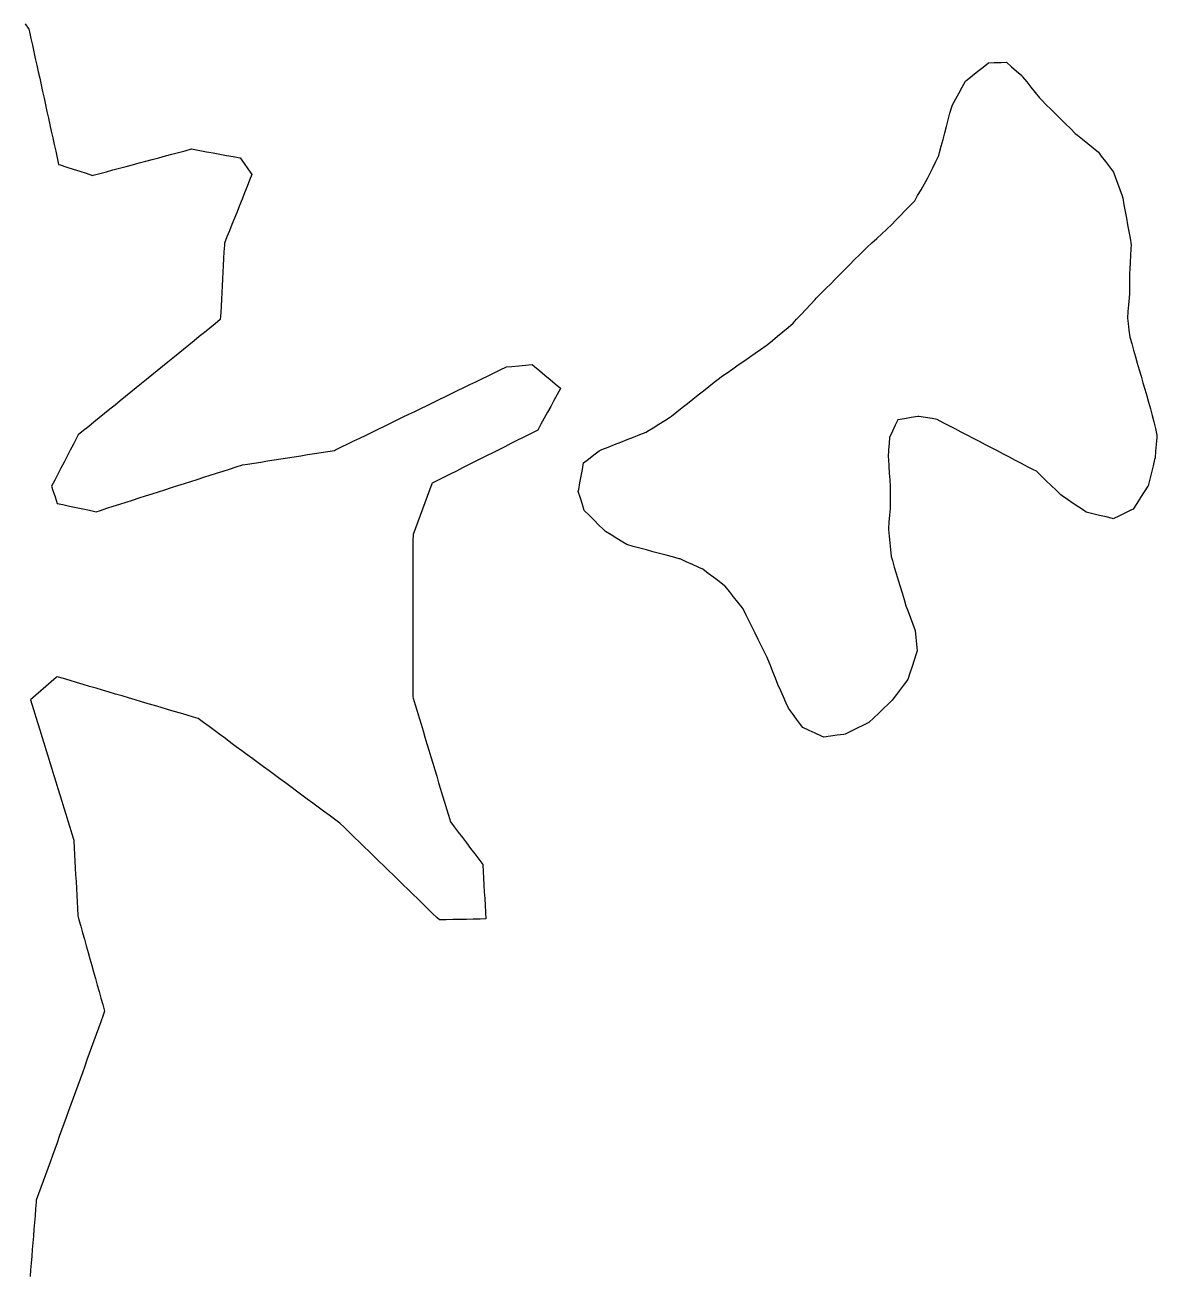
# Model space of a CAD drawing. Header units: millimetres. Extents: x 0 to 2762, y 6 to 2482.
# Drawn here: x 609.7 to 776.5, y 1654.6 to 1838.9 of the extents above; entities that cross this region are included whole.
import ezdxf

# ---------------------------------------------------------------- set-up
doc = ezdxf.new("R2010")
doc.units = ezdxf.units.MM
for name, color, linetype in [('ALL_HOLES', 1, 'Continuous'), ('ALL_ISLANDS', 7, 'Continuous'), ('OUTLINE_ISLAND_01', 7, 'Continuous'), ('OUTLINE_ISLAND_01_HOLE_136', 1, 'Continuous')]:
    doc.layers.add(name, color=color, linetype=linetype)

msp = doc.modelspace()

# ---------------------------------------------------------------- linework, layer by layer
at = {"layer": 'ALL_HOLES'}
msp.add_lwpolyline([(754.3462, 1833.3754), (755.096, 1832.7138), (755.8458, 1832.0521), (756.5957, 1831.3905), (756.715, 1831.2402), (757.3367, 1830.457), (757.9584, 1829.6737), (758.58, 1828.8904), (759.2017, 1828.1072), (759.5111, 1827.8019), (760.223, 1827.0996), (760.9348, 1826.3973), (761.6467, 1825.695), (762.3586, 1824.9926), (763.0704, 1824.2903), (763.7823, 1823.588), (764.4941, 1822.8857), (764.7969, 1822.6395), (765.5728, 1822.0086), (766.3487, 1821.3778), (767.1246, 1820.7469), (767.9005, 1820.116), (768.3313, 1819.542), (768.9315, 1818.7422), (769.5317, 1817.9424), (770.132, 1817.1425), (770.3801, 1816.4723), (770.7274, 1815.5345), (771.0746, 1814.5968), (771.4219, 1813.659), (771.4852, 1813.3129), (771.665, 1812.3292), (771.8448, 1811.3455), (772.0247, 1810.3618), (772.2045, 1809.3781), (772.3843, 1808.3944), (772.5642, 1807.4107), (772.744, 1806.427), (772.7075, 1805.8659), (772.6427, 1804.868), (772.5778, 1803.8702), (772.513, 1802.8723), (772.509, 1802.2762), (772.5024, 1801.2762), (772.4957, 1800.2762), (772.489, 1799.2763), (772.431, 1798.6133), (772.3437, 1797.6171), (772.2565, 1796.6209), (772.1692, 1795.6247), (772.2708, 1794.8424), (772.3997, 1793.8507), (772.5285, 1792.8591), (772.5339, 1792.84), (772.8099, 1791.8788), (773.0859, 1790.9177), (773.3619, 1789.9565), (773.6379, 1788.9954), (773.9139, 1788.0342), (774.1899, 1787.073), (774.4659, 1786.1119), (774.7419, 1785.1507), (775.0179, 1784.1896), (775.2939, 1783.2284), (775.5699, 1782.2672), (775.8459, 1781.3061), (776.0773, 1780.3343), (776.3089, 1779.3615), (776.5405, 1778.3887), (776.5084, 1778.0181), (776.4222, 1777.0218), (776.3359, 1776.0256), (776.2496, 1775.0293), (776.1967, 1774.8175), (775.9544, 1773.8473), (775.7121, 1772.8771), (775.4698, 1771.9069), (775.2275, 1770.9367), (775.1809, 1770.8629), (774.6472, 1770.0172), (774.1135, 1769.1715), (773.5798, 1768.3258), (773.0461, 1767.4801), (772.8057, 1767.365), (771.9038, 1766.9331), (771.0018, 1766.5012), (770.0999, 1766.0693), (769.995, 1766.0946), (769.0229, 1766.3292), (768.0508, 1766.5638), (767.0787, 1766.7984), (766.1066, 1767.033), (765.8532, 1767.2049), (765.0256, 1767.7662), (764.1981, 1768.3276), (763.3705, 1768.889), (762.5429, 1769.4504), (762.3771, 1769.608), (761.6524, 1770.2971), (760.9276, 1770.9861), (760.2029, 1771.6751), (759.4782, 1772.3642), (758.7534, 1773.0532), (758.327, 1773.2761), (757.4408, 1773.7394), (756.5545, 1774.2027), (755.6683, 1774.666), (754.7821, 1775.1292), (753.8959, 1775.5925), (753.0097, 1776.0558), (752.1235, 1776.5191), (751.2373, 1776.9824), (750.3511, 1777.4456), (749.4648, 1777.9089), (748.5786, 1778.3722), (747.6924, 1778.8355), (746.8062, 1779.2988), (745.92, 1779.762), (745.0338, 1780.2253), (744.1476, 1780.6886), (743.4017, 1780.8172), (742.4162, 1780.9872), (741.4308, 1781.1571), (741.3032, 1781.1363), (740.3163, 1780.9752), (739.3293, 1780.8141), (738.3424, 1780.653), (737.9634, 1779.8619), (737.5314, 1778.96), (737.0993, 1778.0582), (737.0435, 1777.1847), (736.9797, 1776.1867), (736.9159, 1775.1888), (736.9423, 1774.7933), (737.0088, 1773.7955), (737.0752, 1772.7977), (737.1417, 1771.7999), (737.2082, 1770.8021), (737.2095, 1769.8813), (737.211, 1768.8813), (737.2124, 1767.8813), (737.1875, 1767.5679), (737.1082, 1766.571), (737.029, 1765.5742), (736.9497, 1764.5773), (736.9583, 1764.4895), (737.0551, 1763.4942), (737.1519, 1762.4989), (737.2488, 1761.5036), (737.3456, 1760.5083), (737.5264, 1759.9037), (737.8129, 1758.9456), (738.0994, 1757.9875), (738.3859, 1757.0294), (738.6724, 1756.0713), (738.9589, 1755.1133), (739.2454, 1754.1552), (739.5319, 1753.1971), (739.8449, 1752.3699), (740.1989, 1751.4346), (740.5529, 1750.4994), (740.9068, 1749.5641), (741.0015, 1748.5741), (741.0967, 1747.5786), (741.1919, 1746.5832), (741.0519, 1746.1596), (740.7381, 1745.2101), (740.4243, 1744.2606), (740.1105, 1743.3111), (739.7967, 1742.3616), (739.3184, 1741.7247), (738.718, 1740.925), (738.1175, 1740.1254), (737.517, 1739.3257), (736.96, 1738.7883), (736.2403, 1738.0939), (735.5207, 1737.3996), (734.801, 1736.7053), (734.0814, 1736.011), (733.2564, 1735.6094), (732.3573, 1735.1717), (731.4581, 1734.734), (730.559, 1734.2964), (730.3796, 1734.2712), (729.3892, 1734.1326), (728.3989, 1733.9939), (727.4086, 1733.8553), (727.0589, 1734.0162), (726.1505, 1734.4342), (725.2421, 1734.8523), (724.3336, 1735.2703), (723.9949, 1735.7298), (723.4015, 1736.5348), (722.8081, 1737.3397), (722.2147, 1738.1446), (721.8856, 1738.8743), (721.4745, 1739.7859), (721.0634, 1740.6974), (720.6523, 1741.609), (720.6458, 1741.6256), (720.2783, 1742.5556), (719.9109, 1743.4857), (719.5434, 1744.4157), (719.1759, 1745.3457), (719.0603, 1745.5812), (718.6195, 1746.4788), (718.1787, 1747.3764), (717.7379, 1748.274), (717.2971, 1749.1716), (716.8563, 1750.0692), (716.4154, 1750.9668), (715.9746, 1751.8644), (715.5338, 1752.762), (715.3699, 1752.9693), (714.7495, 1753.7535), (714.1291, 1754.5378), (713.5087, 1755.3221), (712.8883, 1756.1064), (712.7775, 1756.1902), (711.98, 1756.7934), (711.1824, 1757.3967), (710.3849, 1757.9999), (709.5873, 1758.6032), (708.97, 1758.884), (708.0597, 1759.298), (707.1494, 1759.712), (706.2391, 1760.126), (706.0922, 1760.1656), (705.1266, 1760.4257), (704.1611, 1760.6858), (703.1955, 1760.9459), (702.2299, 1761.206), (701.2643, 1761.4661), (700.2987, 1761.7262), (699.3331, 1761.9862), (698.3676, 1762.2463), (697.7735, 1762.6145), (696.9235, 1763.1412), (696.0735, 1763.6679), (695.2234, 1764.1947), (694.9361, 1764.4797), (694.2263, 1765.1841), (693.5165, 1765.8885), (692.8067, 1766.5929), (692.0969, 1767.2973), (691.8258, 1768.1614), (691.5265, 1769.1155), (691.2271, 1770.0697), (691.2843, 1770.3795), (691.4659, 1771.3629), (691.6474, 1772.3463), (691.8289, 1773.3297), (692.0104, 1774.3131), (692.7134, 1774.8638), (693.5005, 1775.4806), (694.2877, 1776.0973), (694.71, 1776.2642), (695.64, 1776.6318), (696.57, 1776.9993), (697.5, 1777.3668), (698.43, 1777.7344), (699.36, 1778.1019), (700.29, 1778.4695), (701.22, 1778.837), (701.4119, 1778.9561), (702.2616, 1779.4834), (703.1112, 1780.0108), (703.9609, 1780.5381), (704.8106, 1781.0654), (704.9884, 1781.2065), (705.7717, 1781.8281), (706.5551, 1782.4496), (707.3385, 1783.0712), (708.1218, 1783.6927), (708.9052, 1784.3143), (709.6886, 1784.9358), (710.472, 1785.5574), (711.2553, 1786.1789), (712.0387, 1786.8005), (712.3529, 1787.0195), (713.1732, 1787.5913), (713.9936, 1788.1632), (714.814, 1788.735), (715.6343, 1789.3069), (716.4547, 1789.8788), (717.275, 1790.4506), (718.0954, 1791.0225), (718.9157, 1791.5943), (719.0651, 1791.7186), (719.8339, 1792.3581), (720.6026, 1792.9976), (721.3714, 1793.6372), (722.1401, 1794.2767), (722.9089, 1794.9163), (723.4155, 1795.4641), (724.0944, 1796.1983), (724.7734, 1796.9325), (725.4523, 1797.6667), (726.1312, 1798.4009), (726.3169, 1798.5876), (727.0221, 1799.2966), (727.7273, 1800.0056), (728.4325, 1800.7146), (729.1377, 1801.4236), (729.8429, 1802.1326), (730.5481, 1802.8416), (731.2534, 1803.5506), (731.9586, 1804.2596), (732.6638, 1804.9686), (733.369, 1805.6776), (733.774, 1806.0502), (734.5099, 1806.7273), (735.2458, 1807.4044), (735.9817, 1808.0815), (736.7176, 1808.7585), (737.4536, 1809.4356), (738.0545, 1810.0645), (738.7454, 1810.7874), (739.4363, 1811.5104), (740.1272, 1812.2333), (740.8181, 1812.9563), (741.2548, 1813.7073), (741.7575, 1814.5718), (742.2601, 1815.4363), (742.7628, 1816.3007), (743.0584, 1816.9117), (743.494, 1817.8118), (743.9296, 1818.712), (744.3651, 1819.6121), (744.4806, 1820.0486), (744.7365, 1821.0153), (744.9923, 1821.982), (745.2481, 1822.9487), (745.504, 1823.9155), (745.7598, 1824.8822), (746.0156, 1825.8489), (746.2715, 1826.8156), (746.412, 1827.0758), (746.8872, 1827.9556), (747.3625, 1828.8355), (747.8378, 1829.7153), (748.313, 1830.5952), (748.5655, 1830.795), (749.3497, 1831.4155), (750.1339, 1832.036), (750.9181, 1832.6565), (751.7023, 1833.277), (752.5432, 1833.3083), (753.5425, 1833.3455)], close=True, dxfattribs=at)
at = {"layer": 'ALL_ISLANDS'}
msp.add_lwpolyline([(609.6526, 1839.0514), (610.2245, 1838.2311), (610.3114, 1837.8362), (610.5261, 1836.8595), (610.7409, 1835.8829), (610.9557, 1834.9062), (611.1705, 1833.9295), (611.3852, 1832.9529), (611.6, 1831.9762), (611.8148, 1830.9995), (612.0296, 1830.0229), (612.2443, 1829.0462), (612.4591, 1828.0696), (612.6739, 1827.0929), (612.8887, 1826.1162), (613.1034, 1825.1396), (613.3182, 1824.1629), (613.533, 1823.1862), (613.7478, 1822.2096), (613.9625, 1821.2329), (614.1773, 1820.2562), (614.3921, 1819.2796), (614.6069, 1818.3029), (614.8603, 1818.2212), (615.8121, 1817.9143), (616.7638, 1817.6074), (617.7156, 1817.3005), (618.6673, 1816.9936), (619.619, 1816.6867), (619.7159, 1816.7126), (620.682, 1816.9708), (621.648, 1817.2291), (622.6141, 1817.4874), (623.5802, 1817.7457), (624.5462, 1818.004), (625.5123, 1818.2623), (626.4784, 1818.5206), (627.4444, 1818.7789), (628.4105, 1819.0372), (629.3766, 1819.2955), (630.3426, 1819.5538), (631.3087, 1819.812), (632.2748, 1820.0703), (633.2408, 1820.3286), (634.2069, 1820.5869), (634.4638, 1820.5397), (635.4474, 1820.359), (636.4309, 1820.1783), (637.4144, 1819.9977), (638.398, 1819.817), (639.3815, 1819.6363), (640.3651, 1819.4556), (641.3486, 1819.2749), (641.3609, 1819.2576), (641.9414, 1818.4433), (642.5219, 1817.6291), (643.1024, 1816.8148), (642.7628, 1815.9639), (642.392, 1815.0352), (642.0213, 1814.1065), (641.6506, 1813.1777), (641.2798, 1812.249), (640.9091, 1811.3203), (640.5384, 1810.3915), (640.1676, 1809.4628), (639.7969, 1808.534), (639.4262, 1807.6053), (639.0554, 1806.6766), (639.041, 1806.4093), (638.9871, 1805.4107), (638.9333, 1804.4122), (638.8794, 1803.4136), (638.8256, 1802.4151), (638.7717, 1801.4165), (638.7179, 1800.418), (638.664, 1799.4195), (638.6101, 1798.4209), (638.5563, 1797.4224), (638.5024, 1796.4238), (638.4486, 1795.4253), (637.6805, 1794.802), (636.904, 1794.1718), (636.1275, 1793.5417), (635.351, 1792.9116), (634.5745, 1792.2814), (633.798, 1791.6513), (633.0216, 1791.0212), (632.2451, 1790.3911), (631.4686, 1789.7609), (630.6921, 1789.1308), (629.9156, 1788.5007), (629.1391, 1787.8706), (628.3626, 1787.2404), (627.5861, 1786.6103), (626.8096, 1785.9802), (626.0331, 1785.35), (625.2566, 1784.7199), (624.4801, 1784.0898), (623.7037, 1783.4597), (622.9272, 1782.8295), (622.1507, 1782.1994), (621.3742, 1781.5693), (620.5977, 1780.9391), (619.8212, 1780.309), (619.0447, 1779.6789), (618.2682, 1779.0488), (617.4917, 1778.4186), (617.2545, 1777.9603), (616.7947, 1777.0723), (616.3349, 1776.1842), (615.8752, 1775.2962), (615.4154, 1774.4081), (614.9557, 1773.5201), (614.4959, 1772.632), (614.0362, 1771.744), (613.5764, 1770.856), (613.7787, 1770.2264), (614.0845, 1769.2743), (614.3904, 1768.3222), (615.2466, 1768.1401), (616.2247, 1767.932), (617.2028, 1767.7239), (618.1809, 1767.5159), (619.159, 1767.3078), (620.1371, 1767.0997), (620.7603, 1767.2989), (621.7128, 1767.6035), (622.6652, 1767.9081), (623.6177, 1768.2126), (624.5702, 1768.5172), (625.5227, 1768.8217), (626.4752, 1769.1263), (627.4277, 1769.4309), (628.3802, 1769.7354), (629.3327, 1770.04), (630.2852, 1770.3446), (631.2377, 1770.6491), (632.1902, 1770.9537), (633.1427, 1771.2582), (634.0952, 1771.5628), (635.0477, 1771.8674), (636.0001, 1772.1719), (636.9526, 1772.4765), (637.9051, 1772.781), (638.8576, 1773.0856), (639.8101, 1773.3902), (640.7626, 1773.6947), (641.7151, 1773.9993), (642.433, 1774.1125), (643.4208, 1774.2684), (644.4086, 1774.4242), (645.3964, 1774.58), (646.3842, 1774.7358), (647.372, 1774.8916), (648.3597, 1775.0474), (649.3475, 1775.2033), (650.3353, 1775.3591), (651.3231, 1775.5149), (652.3109, 1775.6707), (653.2987, 1775.8265), (654.2865, 1775.9824), (655.2742, 1776.1382), (655.4357, 1776.2166), (656.3352, 1776.6536), (657.2347, 1777.0906), (658.1341, 1777.5276), (659.0336, 1777.9646), (659.9331, 1778.4016), (660.8325, 1778.8386), (661.732, 1779.2756), (662.6315, 1779.7126), (663.5309, 1780.1496), (664.4304, 1780.5866), (665.3299, 1781.0236), (666.2293, 1781.4605), (667.1288, 1781.8975), (668.0283, 1782.3345), (668.9277, 1782.7715), (669.8272, 1783.2085), (670.7267, 1783.6455), (671.6261, 1784.0825), (672.5256, 1784.5195), (673.425, 1784.9565), (674.3245, 1785.3935), (675.224, 1785.8305), (676.1234, 1786.2675), (677.0229, 1786.7045), (677.9224, 1787.1414), (678.8218, 1787.5784), (679.7213, 1788.0154), (680.6208, 1788.4524), (681.4445, 1788.5302), (682.4401, 1788.6242), (683.4357, 1788.7183), (684.4312, 1788.8123), (684.7778, 1788.5196), (685.5418, 1787.8744), (686.3058, 1787.2291), (687.0697, 1786.5839), (687.8337, 1785.9387), (688.5977, 1785.2934), (688.5857, 1785.2712), (688.1087, 1784.3923), (687.6318, 1783.5134), (687.1549, 1782.6344), (686.6779, 1781.7555), (686.201, 1780.8766), (685.7241, 1779.9976), (685.2471, 1779.1187), (684.8629, 1778.9259), (683.9691, 1778.4774), (683.0754, 1778.0289), (682.1816, 1777.5805), (681.2878, 1777.132), (680.394, 1776.6835), (679.5002, 1776.235), (678.6064, 1775.7865), (677.7126, 1775.338), (676.8188, 1774.8896), (675.925, 1774.4411), (675.0312, 1773.9926), (674.1374, 1773.5441), (673.2437, 1773.0956), (672.3499, 1772.6471), (671.4561, 1772.1987), (670.5623, 1771.7502), (669.6685, 1771.3017), (669.6391, 1771.2224), (669.291, 1770.285), (668.943, 1769.3475), (668.595, 1768.41), (668.2469, 1767.4725), (667.8989, 1766.535), (667.5508, 1765.5976), (667.2028, 1764.6601), (666.8548, 1763.7226), (666.854, 1762.7804), (666.8532, 1761.7804), (666.8524, 1760.7804), (666.8516, 1759.7804), (666.8508, 1758.7804), (666.8499, 1757.7804), (666.8491, 1756.7804), (666.8483, 1755.7804), (666.8475, 1754.7804), (666.8467, 1753.7804), (666.8459, 1752.7804), (666.8451, 1751.7804), (666.8442, 1750.7804), (666.8434, 1749.7804), (666.8426, 1748.7804), (666.8418, 1747.7804), (666.841, 1746.7804), (666.8402, 1745.7804), (666.8394, 1744.7804), (666.8385, 1743.7804), (666.8377, 1742.7804), (666.8369, 1741.7804), (666.8361, 1740.7804), (666.8353, 1739.7804), (666.8919, 1739.5921), (667.1797, 1738.6345), (667.4676, 1737.6768), (667.7554, 1736.7191), (668.0432, 1735.7614), (668.3311, 1734.8038), (668.6189, 1733.8461), (668.9068, 1732.8884), (669.1946, 1731.9307), (669.4824, 1730.973), (669.7703, 1730.0154), (670.0581, 1729.0577), (670.3459, 1728.1), (670.6338, 1727.1423), (670.9216, 1726.1846), (671.2095, 1725.227), (671.4973, 1724.2693), (671.7851, 1723.3116), (672.073, 1722.3539), (672.3608, 1721.3962), (672.9298, 1720.646), (673.534, 1719.8491), (674.1382, 1719.0523), (674.7424, 1718.2555), (675.3466, 1717.4587), (675.9508, 1716.6619), (676.5551, 1715.865), (677.1593, 1715.0682), (677.1602, 1715.0502), (677.2122, 1714.0516), (677.2641, 1713.0529), (677.3161, 1712.0543), (677.3681, 1711.0556), (677.4201, 1710.057), (677.472, 1709.0583), (677.524, 1708.0597), (677.576, 1707.061), (676.7423, 1707.0423), (675.7426, 1707.0198), (674.7428, 1706.9974), (673.7431, 1706.9749), (672.7433, 1706.9524), (671.7436, 1706.93), (670.7438, 1706.9075), (670.4213, 1707.2214), (669.7046, 1707.9188), (668.9879, 1708.6162), (668.2713, 1709.3136), (667.5546, 1710.011), (666.8379, 1710.7084), (666.1212, 1711.4058), (665.4045, 1712.1032), (664.6879, 1712.8006), (663.9712, 1713.498), (663.2545, 1714.1954), (662.5378, 1714.8928), (661.8212, 1715.5902), (661.1045, 1716.2876), (660.3878, 1716.985), (659.6711, 1717.6825), (658.9545, 1718.3799), (658.2378, 1719.0773), (657.5211, 1719.7747), (656.8044, 1720.4721), (656.0878, 1721.1695), (655.2867, 1721.7608), (654.4821, 1722.3547), (653.6775, 1722.9485), (652.873, 1723.5424), (652.0684, 1724.1363), (651.2638, 1724.7301), (650.4593, 1725.324), (649.6547, 1725.9179), (648.8502, 1726.5117), (648.0456, 1727.1056), (647.241, 1727.6995), (646.4365, 1728.2934), (645.6319, 1728.8872), (644.8274, 1729.4811), (644.0228, 1730.075), (643.2182, 1730.6688), (642.4137, 1731.2627), (641.6091, 1731.8566), (640.8045, 1732.4504), (640, 1733.0443), (639.1954, 1733.6382), (638.3909, 1734.232), (637.5863, 1734.8259), (636.7817, 1735.4198), (635.9772, 1736.0136), (635.1726, 1736.6075), (634.5142, 1736.8028), (633.5554, 1737.0871), (632.5967, 1737.3714), (631.638, 1737.6557), (630.6792, 1737.94), (629.7205, 1738.2243), (628.7618, 1738.5087), (627.803, 1738.793), (626.8443, 1739.0773), (625.8856, 1739.3616), (624.9268, 1739.6459), (623.9681, 1739.9302), (623.0094, 1740.2145), (622.0506, 1740.4988), (621.0919, 1740.7832), (620.1332, 1741.0675), (619.1745, 1741.3518), (618.2157, 1741.6361), (617.257, 1741.9204), (616.2983, 1742.2047), (615.3395, 1742.489), (614.3808, 1742.7734), (614.25, 1742.659), (613.497, 1742.001), (612.7441, 1741.3429), (611.9911, 1740.6848), (611.2381, 1740.0268), (610.4852, 1739.3687), (610.6793, 1738.7377), (610.9733, 1737.7819), (611.2673, 1736.8261), (611.5613, 1735.8703), (611.8553, 1734.9145), (612.1493, 1733.9587), (612.4434, 1733.0029), (612.7374, 1732.0471), (613.0314, 1731.0913), (613.3254, 1730.1355), (613.6194, 1729.1797), (613.9135, 1728.2239), (614.2075, 1727.2681), (614.5015, 1726.3123), (614.7955, 1725.3565), (615.0895, 1724.4007), (615.3835, 1723.4449), (615.6776, 1722.4891), (615.9716, 1721.5333), (616.2656, 1720.5775), (616.5596, 1719.6217), (616.8536, 1718.6659), (616.8593, 1718.5584), (616.9115, 1717.5597), (616.9638, 1716.5611), (617.016, 1715.5625), (617.0683, 1714.5638), (617.1205, 1713.5652), (617.1728, 1712.5666), (617.225, 1711.5679), (617.2773, 1710.5693), (617.3295, 1709.5707), (617.3818, 1708.572), (617.434, 1707.5734), (617.6113, 1706.9406), (617.8811, 1705.9777), (618.1509, 1705.0148), (618.4207, 1704.0519), (618.6905, 1703.0889), (618.9603, 1702.126), (619.2301, 1701.1631), (619.4999, 1700.2002), (619.7697, 1699.2373), (620.0395, 1698.2744), (620.3092, 1697.3114), (620.579, 1696.3485), (620.8488, 1695.3856), (621.1186, 1694.4227), (621.3884, 1693.4598), (621.1679, 1692.8495), (620.8281, 1691.909), (620.4882, 1690.9686), (620.1483, 1690.0281), (619.8085, 1689.0876), (619.4686, 1688.1471), (619.1288, 1687.2066), (618.7889, 1686.2662), (618.4491, 1685.3257), (618.1092, 1684.3852), (617.7694, 1683.4447), (617.4295, 1682.5043), (617.0897, 1681.5638), (616.7498, 1680.6233), (616.41, 1679.6828), (616.0701, 1678.7423), (615.7303, 1677.8019), (615.3904, 1676.8614), (615.0506, 1675.9209), (614.7107, 1674.9804), (614.3709, 1674.0399), (614.031, 1673.0995), (613.6912, 1672.159), (613.3513, 1671.2185), (613.0114, 1670.278), (612.6716, 1669.3375), (612.3317, 1668.3971), (611.9919, 1667.4566), (611.652, 1666.5161), (611.3122, 1665.5756), (611.2891, 1665.2918), (611.2081, 1664.2951), (611.1271, 1663.2984), (611.046, 1662.3017), (610.965, 1661.305), (610.884, 1660.3083), (610.803, 1659.3115), (610.7219, 1658.3148), (610.6409, 1657.3181), (610.5599, 1656.3214), (610.4789, 1655.3247), (610.3978, 1654.328)], dxfattribs=at)
at = {"layer": 'OUTLINE_ISLAND_01'}
msp.add_lwpolyline([(609.6526, 1839.0514), (610.2245, 1838.2311), (610.3114, 1837.8362), (610.5261, 1836.8595), (610.7409, 1835.8829), (610.9557, 1834.9062), (611.1705, 1833.9295), (611.3852, 1832.9529), (611.6, 1831.9762), (611.8148, 1830.9995), (612.0296, 1830.0229), (612.2443, 1829.0462), (612.4591, 1828.0696), (612.6739, 1827.0929), (612.8887, 1826.1162), (613.1034, 1825.1396), (613.3182, 1824.1629), (613.533, 1823.1862), (613.7478, 1822.2096), (613.9625, 1821.2329), (614.1773, 1820.2562), (614.3921, 1819.2796), (614.6069, 1818.3029), (614.8603, 1818.2212), (615.8121, 1817.9143), (616.7638, 1817.6074), (617.7156, 1817.3005), (618.6673, 1816.9936), (619.619, 1816.6867), (619.7159, 1816.7126), (620.682, 1816.9708), (621.648, 1817.2291), (622.6141, 1817.4874), (623.5802, 1817.7457), (624.5462, 1818.004), (625.5123, 1818.2623), (626.4784, 1818.5206), (627.4444, 1818.7789), (628.4105, 1819.0372), (629.3766, 1819.2955), (630.3426, 1819.5538), (631.3087, 1819.812), (632.2748, 1820.0703), (633.2408, 1820.3286), (634.2069, 1820.5869), (634.4638, 1820.5397), (635.4474, 1820.359), (636.4309, 1820.1783), (637.4144, 1819.9977), (638.398, 1819.817), (639.3815, 1819.6363), (640.3651, 1819.4556), (641.3486, 1819.2749), (641.3609, 1819.2576), (641.9414, 1818.4433), (642.5219, 1817.6291), (643.1024, 1816.8148), (642.7628, 1815.9639), (642.392, 1815.0352), (642.0213, 1814.1065), (641.6506, 1813.1777), (641.2798, 1812.249), (640.9091, 1811.3203), (640.5384, 1810.3915), (640.1676, 1809.4628), (639.7969, 1808.534), (639.4262, 1807.6053), (639.0554, 1806.6766), (639.041, 1806.4093), (638.9871, 1805.4107), (638.9333, 1804.4122), (638.8794, 1803.4136), (638.8256, 1802.4151), (638.7717, 1801.4165), (638.7179, 1800.418), (638.664, 1799.4195), (638.6101, 1798.4209), (638.5563, 1797.4224), (638.5024, 1796.4238), (638.4486, 1795.4253), (637.6805, 1794.802), (636.904, 1794.1718), (636.1275, 1793.5417), (635.351, 1792.9116), (634.5745, 1792.2814), (633.798, 1791.6513), (633.0216, 1791.0212), (632.2451, 1790.3911), (631.4686, 1789.7609), (630.6921, 1789.1308), (629.9156, 1788.5007), (629.1391, 1787.8706), (628.3626, 1787.2404), (627.5861, 1786.6103), (626.8096, 1785.9802), (626.0331, 1785.35), (625.2566, 1784.7199), (624.4801, 1784.0898), (623.7037, 1783.4597), (622.9272, 1782.8295), (622.1507, 1782.1994), (621.3742, 1781.5693), (620.5977, 1780.9391), (619.8212, 1780.309), (619.0447, 1779.6789), (618.2682, 1779.0488), (617.4917, 1778.4186), (617.2545, 1777.9603), (616.7947, 1777.0723), (616.3349, 1776.1842), (615.8752, 1775.2962), (615.4154, 1774.4081), (614.9557, 1773.5201), (614.4959, 1772.632), (614.0362, 1771.744), (613.5764, 1770.856), (613.7787, 1770.2264), (614.0845, 1769.2743), (614.3904, 1768.3222), (615.2466, 1768.1401), (616.2247, 1767.932), (617.2028, 1767.7239), (618.1809, 1767.5159), (619.159, 1767.3078), (620.1371, 1767.0997), (620.7603, 1767.2989), (621.7128, 1767.6035), (622.6652, 1767.9081), (623.6177, 1768.2126), (624.5702, 1768.5172), (625.5227, 1768.8217), (626.4752, 1769.1263), (627.4277, 1769.4309), (628.3802, 1769.7354), (629.3327, 1770.04), (630.2852, 1770.3446), (631.2377, 1770.6491), (632.1902, 1770.9537), (633.1427, 1771.2582), (634.0952, 1771.5628), (635.0477, 1771.8674), (636.0001, 1772.1719), (636.9526, 1772.4765), (637.9051, 1772.781), (638.8576, 1773.0856), (639.8101, 1773.3902), (640.7626, 1773.6947), (641.7151, 1773.9993), (642.433, 1774.1125), (643.4208, 1774.2684), (644.4086, 1774.4242), (645.3964, 1774.58), (646.3842, 1774.7358), (647.372, 1774.8916), (648.3597, 1775.0474), (649.3475, 1775.2033), (650.3353, 1775.3591), (651.3231, 1775.5149), (652.3109, 1775.6707), (653.2987, 1775.8265), (654.2865, 1775.9824), (655.2742, 1776.1382), (655.4357, 1776.2166), (656.3352, 1776.6536), (657.2347, 1777.0906), (658.1341, 1777.5276), (659.0336, 1777.9646), (659.9331, 1778.4016), (660.8325, 1778.8386), (661.732, 1779.2756), (662.6315, 1779.7126), (663.5309, 1780.1496), (664.4304, 1780.5866), (665.3299, 1781.0236), (666.2293, 1781.4605), (667.1288, 1781.8975), (668.0283, 1782.3345), (668.9277, 1782.7715), (669.8272, 1783.2085), (670.7267, 1783.6455), (671.6261, 1784.0825), (672.5256, 1784.5195), (673.425, 1784.9565), (674.3245, 1785.3935), (675.224, 1785.8305), (676.1234, 1786.2675), (677.0229, 1786.7045), (677.9224, 1787.1414), (678.8218, 1787.5784), (679.7213, 1788.0154), (680.6208, 1788.4524), (681.4445, 1788.5302), (682.4401, 1788.6242), (683.4357, 1788.7183), (684.4312, 1788.8123), (684.7778, 1788.5196), (685.5418, 1787.8744), (686.3058, 1787.2291), (687.0697, 1786.5839), (687.8337, 1785.9387), (688.5977, 1785.2934), (688.5857, 1785.2712), (688.1087, 1784.3923), (687.6318, 1783.5134), (687.1549, 1782.6344), (686.6779, 1781.7555), (686.201, 1780.8766), (685.7241, 1779.9976), (685.2471, 1779.1187), (684.8629, 1778.9259), (683.9691, 1778.4774), (683.0754, 1778.0289), (682.1816, 1777.5805), (681.2878, 1777.132), (680.394, 1776.6835), (679.5002, 1776.235), (678.6064, 1775.7865), (677.7126, 1775.338), (676.8188, 1774.8896), (675.925, 1774.4411), (675.0312, 1773.9926), (674.1374, 1773.5441), (673.2437, 1773.0956), (672.3499, 1772.6471), (671.4561, 1772.1987), (670.5623, 1771.7502), (669.6685, 1771.3017), (669.6391, 1771.2224), (669.291, 1770.285), (668.943, 1769.3475), (668.595, 1768.41), (668.2469, 1767.4725), (667.8989, 1766.535), (667.5508, 1765.5976), (667.2028, 1764.6601), (666.8548, 1763.7226), (666.854, 1762.7804), (666.8532, 1761.7804), (666.8524, 1760.7804), (666.8516, 1759.7804), (666.8508, 1758.7804), (666.8499, 1757.7804), (666.8491, 1756.7804), (666.8483, 1755.7804), (666.8475, 1754.7804), (666.8467, 1753.7804), (666.8459, 1752.7804), (666.8451, 1751.7804), (666.8442, 1750.7804), (666.8434, 1749.7804), (666.8426, 1748.7804), (666.8418, 1747.7804), (666.841, 1746.7804), (666.8402, 1745.7804), (666.8394, 1744.7804), (666.8385, 1743.7804), (666.8377, 1742.7804), (666.8369, 1741.7804), (666.8361, 1740.7804), (666.8353, 1739.7804), (666.8919, 1739.5921), (667.1797, 1738.6345), (667.4676, 1737.6768), (667.7554, 1736.7191), (668.0432, 1735.7614), (668.3311, 1734.8038), (668.6189, 1733.8461), (668.9068, 1732.8884), (669.1946, 1731.9307), (669.4824, 1730.973), (669.7703, 1730.0154), (670.0581, 1729.0577), (670.3459, 1728.1), (670.6338, 1727.1423), (670.9216, 1726.1846), (671.2095, 1725.227), (671.4973, 1724.2693), (671.7851, 1723.3116), (672.073, 1722.3539), (672.3608, 1721.3962), (672.9298, 1720.646), (673.534, 1719.8491), (674.1382, 1719.0523), (674.7424, 1718.2555), (675.3466, 1717.4587), (675.9508, 1716.6619), (676.5551, 1715.865), (677.1593, 1715.0682), (677.1602, 1715.0502), (677.2122, 1714.0516), (677.2641, 1713.0529), (677.3161, 1712.0543), (677.3681, 1711.0556), (677.4201, 1710.057), (677.472, 1709.0583), (677.524, 1708.0597), (677.576, 1707.061), (676.7423, 1707.0423), (675.7426, 1707.0198), (674.7428, 1706.9974), (673.7431, 1706.9749), (672.7433, 1706.9524), (671.7436, 1706.93), (670.7438, 1706.9075), (670.4213, 1707.2214), (669.7046, 1707.9188), (668.9879, 1708.6162), (668.2713, 1709.3136), (667.5546, 1710.011), (666.8379, 1710.7084), (666.1212, 1711.4058), (665.4045, 1712.1032), (664.6879, 1712.8006), (663.9712, 1713.498), (663.2545, 1714.1954), (662.5378, 1714.8928), (661.8212, 1715.5902), (661.1045, 1716.2876), (660.3878, 1716.985), (659.6711, 1717.6825), (658.9545, 1718.3799), (658.2378, 1719.0773), (657.5211, 1719.7747), (656.8044, 1720.4721), (656.0878, 1721.1695), (655.2867, 1721.7608), (654.4821, 1722.3547), (653.6775, 1722.9485), (652.873, 1723.5424), (652.0684, 1724.1363), (651.2638, 1724.7301), (650.4593, 1725.324), (649.6547, 1725.9179), (648.8502, 1726.5117), (648.0456, 1727.1056), (647.241, 1727.6995), (646.4365, 1728.2934), (645.6319, 1728.8872), (644.8274, 1729.4811), (644.0228, 1730.075), (643.2182, 1730.6688), (642.4137, 1731.2627), (641.6091, 1731.8566), (640.8045, 1732.4504), (640, 1733.0443), (639.1954, 1733.6382), (638.3909, 1734.232), (637.5863, 1734.8259), (636.7817, 1735.4198), (635.9772, 1736.0136), (635.1726, 1736.6075), (634.5142, 1736.8028), (633.5554, 1737.0871), (632.5967, 1737.3714), (631.638, 1737.6557), (630.6792, 1737.94), (629.7205, 1738.2243), (628.7618, 1738.5087), (627.803, 1738.793), (626.8443, 1739.0773), (625.8856, 1739.3616), (624.9268, 1739.6459), (623.9681, 1739.9302), (623.0094, 1740.2145), (622.0506, 1740.4988), (621.0919, 1740.7832), (620.1332, 1741.0675), (619.1745, 1741.3518), (618.2157, 1741.6361), (617.257, 1741.9204), (616.2983, 1742.2047), (615.3395, 1742.489), (614.3808, 1742.7734), (614.25, 1742.659), (613.497, 1742.001), (612.7441, 1741.3429), (611.9911, 1740.6848), (611.2381, 1740.0268), (610.4852, 1739.3687), (610.6793, 1738.7377), (610.9733, 1737.7819), (611.2673, 1736.8261), (611.5613, 1735.8703), (611.8553, 1734.9145), (612.1493, 1733.9587), (612.4434, 1733.0029), (612.7374, 1732.0471), (613.0314, 1731.0913), (613.3254, 1730.1355), (613.6194, 1729.1797), (613.9135, 1728.2239), (614.2075, 1727.2681), (614.5015, 1726.3123), (614.7955, 1725.3565), (615.0895, 1724.4007), (615.3835, 1723.4449), (615.6776, 1722.4891), (615.9716, 1721.5333), (616.2656, 1720.5775), (616.5596, 1719.6217), (616.8536, 1718.6659), (616.8593, 1718.5584), (616.9115, 1717.5597), (616.9638, 1716.5611), (617.016, 1715.5625), (617.0683, 1714.5638), (617.1205, 1713.5652), (617.1728, 1712.5666), (617.225, 1711.5679), (617.2773, 1710.5693), (617.3295, 1709.5707), (617.3818, 1708.572), (617.434, 1707.5734), (617.6113, 1706.9406), (617.8811, 1705.9777), (618.1509, 1705.0148), (618.4207, 1704.0519), (618.6905, 1703.0889), (618.9603, 1702.126), (619.2301, 1701.1631), (619.4999, 1700.2002), (619.7697, 1699.2373), (620.0395, 1698.2744), (620.3092, 1697.3114), (620.579, 1696.3485), (620.8488, 1695.3856), (621.1186, 1694.4227), (621.3884, 1693.4598), (621.1679, 1692.8495), (620.8281, 1691.909), (620.4882, 1690.9686), (620.1483, 1690.0281), (619.8085, 1689.0876), (619.4686, 1688.1471), (619.1288, 1687.2066), (618.7889, 1686.2662), (618.4491, 1685.3257), (618.1092, 1684.3852), (617.7694, 1683.4447), (617.4295, 1682.5043), (617.0897, 1681.5638), (616.7498, 1680.6233), (616.41, 1679.6828), (616.0701, 1678.7423), (615.7303, 1677.8019), (615.3904, 1676.8614), (615.0506, 1675.9209), (614.7107, 1674.9804), (614.3709, 1674.0399), (614.031, 1673.0995), (613.6912, 1672.159), (613.3513, 1671.2185), (613.0114, 1670.278), (612.6716, 1669.3375), (612.3317, 1668.3971), (611.9919, 1667.4566), (611.652, 1666.5161), (611.3122, 1665.5756), (611.2891, 1665.2918), (611.2081, 1664.2951), (611.1271, 1663.2984), (611.046, 1662.3017), (610.965, 1661.305), (610.884, 1660.3083), (610.803, 1659.3115), (610.7219, 1658.3148), (610.6409, 1657.3181), (610.5599, 1656.3214), (610.4789, 1655.3247), (610.3978, 1654.328)], dxfattribs=at)
at = {"layer": 'OUTLINE_ISLAND_01_HOLE_136'}
msp.add_lwpolyline([(754.3462, 1833.3754), (755.096, 1832.7138), (755.8458, 1832.0521), (756.5957, 1831.3905), (756.715, 1831.2402), (757.3367, 1830.457), (757.9584, 1829.6737), (758.58, 1828.8904), (759.2017, 1828.1072), (759.5111, 1827.8019), (760.223, 1827.0996), (760.9348, 1826.3973), (761.6467, 1825.695), (762.3586, 1824.9926), (763.0704, 1824.2903), (763.7823, 1823.588), (764.4941, 1822.8857), (764.7969, 1822.6395), (765.5728, 1822.0086), (766.3487, 1821.3778), (767.1246, 1820.7469), (767.9005, 1820.116), (768.3313, 1819.542), (768.9315, 1818.7422), (769.5317, 1817.9424), (770.132, 1817.1425), (770.3801, 1816.4723), (770.7274, 1815.5345), (771.0746, 1814.5968), (771.4219, 1813.659), (771.4852, 1813.3129), (771.665, 1812.3292), (771.8448, 1811.3455), (772.0247, 1810.3618), (772.2045, 1809.3781), (772.3843, 1808.3944), (772.5642, 1807.4107), (772.744, 1806.427), (772.7075, 1805.8659), (772.6427, 1804.868), (772.5778, 1803.8702), (772.513, 1802.8723), (772.509, 1802.2762), (772.5024, 1801.2762), (772.4957, 1800.2762), (772.489, 1799.2763), (772.431, 1798.6133), (772.3437, 1797.6171), (772.2565, 1796.6209), (772.1692, 1795.6247), (772.2708, 1794.8424), (772.3997, 1793.8507), (772.5285, 1792.8591), (772.5339, 1792.84), (772.8099, 1791.8788), (773.0859, 1790.9177), (773.3619, 1789.9565), (773.6379, 1788.9954), (773.9139, 1788.0342), (774.1899, 1787.073), (774.4659, 1786.1119), (774.7419, 1785.1507), (775.0179, 1784.1896), (775.2939, 1783.2284), (775.5699, 1782.2672), (775.8459, 1781.3061), (776.0773, 1780.3343), (776.3089, 1779.3615), (776.5405, 1778.3887), (776.5084, 1778.0181), (776.4222, 1777.0218), (776.3359, 1776.0256), (776.2496, 1775.0293), (776.1967, 1774.8175), (775.9544, 1773.8473), (775.7121, 1772.8771), (775.4698, 1771.9069), (775.2275, 1770.9367), (775.1809, 1770.8629), (774.6472, 1770.0172), (774.1135, 1769.1715), (773.5798, 1768.3258), (773.0461, 1767.4801), (772.8057, 1767.365), (771.9038, 1766.9331), (771.0018, 1766.5012), (770.0999, 1766.0693), (769.995, 1766.0946), (769.0229, 1766.3292), (768.0508, 1766.5638), (767.0787, 1766.7984), (766.1066, 1767.033), (765.8532, 1767.2049), (765.0256, 1767.7662), (764.1981, 1768.3276), (763.3705, 1768.889), (762.5429, 1769.4504), (762.3771, 1769.608), (761.6524, 1770.2971), (760.9276, 1770.9861), (760.2029, 1771.6751), (759.4782, 1772.3642), (758.7534, 1773.0532), (758.327, 1773.2761), (757.4408, 1773.7394), (756.5545, 1774.2027), (755.6683, 1774.666), (754.7821, 1775.1292), (753.8959, 1775.5925), (753.0097, 1776.0558), (752.1235, 1776.5191), (751.2373, 1776.9824), (750.3511, 1777.4456), (749.4648, 1777.9089), (748.5786, 1778.3722), (747.6924, 1778.8355), (746.8062, 1779.2988), (745.92, 1779.762), (745.0338, 1780.2253), (744.1476, 1780.6886), (743.4017, 1780.8172), (742.4162, 1780.9872), (741.4308, 1781.1571), (741.3032, 1781.1363), (740.3163, 1780.9752), (739.3293, 1780.8141), (738.3424, 1780.653), (737.9634, 1779.8619), (737.5314, 1778.96), (737.0993, 1778.0582), (737.0435, 1777.1847), (736.9797, 1776.1867), (736.9159, 1775.1888), (736.9423, 1774.7933), (737.0088, 1773.7955), (737.0752, 1772.7977), (737.1417, 1771.7999), (737.2082, 1770.8021), (737.2095, 1769.8813), (737.211, 1768.8813), (737.2124, 1767.8813), (737.1875, 1767.5679), (737.1082, 1766.571), (737.029, 1765.5742), (736.9497, 1764.5773), (736.9583, 1764.4895), (737.0551, 1763.4942), (737.1519, 1762.4989), (737.2488, 1761.5036), (737.3456, 1760.5083), (737.5264, 1759.9037), (737.8129, 1758.9456), (738.0994, 1757.9875), (738.3859, 1757.0294), (738.6724, 1756.0713), (738.9589, 1755.1133), (739.2454, 1754.1552), (739.5319, 1753.1971), (739.8449, 1752.3699), (740.1989, 1751.4346), (740.5529, 1750.4994), (740.9068, 1749.5641), (741.0015, 1748.5741), (741.0967, 1747.5786), (741.1919, 1746.5832), (741.0519, 1746.1596), (740.7381, 1745.2101), (740.4243, 1744.2606), (740.1105, 1743.3111), (739.7967, 1742.3616), (739.3184, 1741.7247), (738.718, 1740.925), (738.1175, 1740.1254), (737.517, 1739.3257), (736.96, 1738.7883), (736.2403, 1738.0939), (735.5207, 1737.3996), (734.801, 1736.7053), (734.0814, 1736.011), (733.2564, 1735.6094), (732.3573, 1735.1717), (731.4581, 1734.734), (730.559, 1734.2964), (730.3796, 1734.2712), (729.3892, 1734.1326), (728.3989, 1733.9939), (727.4086, 1733.8553), (727.0589, 1734.0162), (726.1505, 1734.4342), (725.2421, 1734.8523), (724.3336, 1735.2703), (723.9949, 1735.7298), (723.4015, 1736.5348), (722.8081, 1737.3397), (722.2147, 1738.1446), (721.8856, 1738.8743), (721.4745, 1739.7859), (721.0634, 1740.6974), (720.6523, 1741.609), (720.6458, 1741.6256), (720.2783, 1742.5556), (719.9109, 1743.4857), (719.5434, 1744.4157), (719.1759, 1745.3457), (719.0603, 1745.5812), (718.6195, 1746.4788), (718.1787, 1747.3764), (717.7379, 1748.274), (717.2971, 1749.1716), (716.8563, 1750.0692), (716.4154, 1750.9668), (715.9746, 1751.8644), (715.5338, 1752.762), (715.3699, 1752.9693), (714.7495, 1753.7535), (714.1291, 1754.5378), (713.5087, 1755.3221), (712.8883, 1756.1064), (712.7775, 1756.1902), (711.98, 1756.7934), (711.1824, 1757.3967), (710.3849, 1757.9999), (709.5873, 1758.6032), (708.97, 1758.884), (708.0597, 1759.298), (707.1494, 1759.712), (706.2391, 1760.126), (706.0922, 1760.1656), (705.1266, 1760.4257), (704.1611, 1760.6858), (703.1955, 1760.9459), (702.2299, 1761.206), (701.2643, 1761.4661), (700.2987, 1761.7262), (699.3331, 1761.9862), (698.3676, 1762.2463), (697.7735, 1762.6145), (696.9235, 1763.1412), (696.0735, 1763.6679), (695.2234, 1764.1947), (694.9361, 1764.4797), (694.2263, 1765.1841), (693.5165, 1765.8885), (692.8067, 1766.5929), (692.0969, 1767.2973), (691.8258, 1768.1614), (691.5265, 1769.1155), (691.2271, 1770.0697), (691.2843, 1770.3795), (691.4659, 1771.3629), (691.6474, 1772.3463), (691.8289, 1773.3297), (692.0104, 1774.3131), (692.7134, 1774.8638), (693.5005, 1775.4806), (694.2877, 1776.0973), (694.71, 1776.2642), (695.64, 1776.6318), (696.57, 1776.9993), (697.5, 1777.3668), (698.43, 1777.7344), (699.36, 1778.1019), (700.29, 1778.4695), (701.22, 1778.837), (701.4119, 1778.9561), (702.2616, 1779.4834), (703.1112, 1780.0108), (703.9609, 1780.5381), (704.8106, 1781.0654), (704.9884, 1781.2065), (705.7717, 1781.8281), (706.5551, 1782.4496), (707.3385, 1783.0712), (708.1218, 1783.6927), (708.9052, 1784.3143), (709.6886, 1784.9358), (710.472, 1785.5574), (711.2553, 1786.1789), (712.0387, 1786.8005), (712.3529, 1787.0195), (713.1732, 1787.5913), (713.9936, 1788.1632), (714.814, 1788.735), (715.6343, 1789.3069), (716.4547, 1789.8788), (717.275, 1790.4506), (718.0954, 1791.0225), (718.9157, 1791.5943), (719.0651, 1791.7186), (719.8339, 1792.3581), (720.6026, 1792.9976), (721.3714, 1793.6372), (722.1401, 1794.2767), (722.9089, 1794.9163), (723.4155, 1795.4641), (724.0944, 1796.1983), (724.7734, 1796.9325), (725.4523, 1797.6667), (726.1312, 1798.4009), (726.3169, 1798.5876), (727.0221, 1799.2966), (727.7273, 1800.0056), (728.4325, 1800.7146), (729.1377, 1801.4236), (729.8429, 1802.1326), (730.5481, 1802.8416), (731.2534, 1803.5506), (731.9586, 1804.2596), (732.6638, 1804.9686), (733.369, 1805.6776), (733.774, 1806.0502), (734.5099, 1806.7273), (735.2458, 1807.4044), (735.9817, 1808.0815), (736.7176, 1808.7585), (737.4536, 1809.4356), (738.0545, 1810.0645), (738.7454, 1810.7874), (739.4363, 1811.5104), (740.1272, 1812.2333), (740.8181, 1812.9563), (741.2548, 1813.7073), (741.7575, 1814.5718), (742.2601, 1815.4363), (742.7628, 1816.3007), (743.0584, 1816.9117), (743.494, 1817.8118), (743.9296, 1818.712), (744.3651, 1819.6121), (744.4806, 1820.0486), (744.7365, 1821.0153), (744.9923, 1821.982), (745.2481, 1822.9487), (745.504, 1823.9155), (745.7598, 1824.8822), (746.0156, 1825.8489), (746.2715, 1826.8156), (746.412, 1827.0758), (746.8872, 1827.9556), (747.3625, 1828.8355), (747.8378, 1829.7153), (748.313, 1830.5952), (748.5655, 1830.795), (749.3497, 1831.4155), (750.1339, 1832.036), (750.9181, 1832.6565), (751.7023, 1833.277), (752.5432, 1833.3083), (753.5425, 1833.3455)], close=True, dxfattribs=at)

doc.saveas('drawing.dxf')
